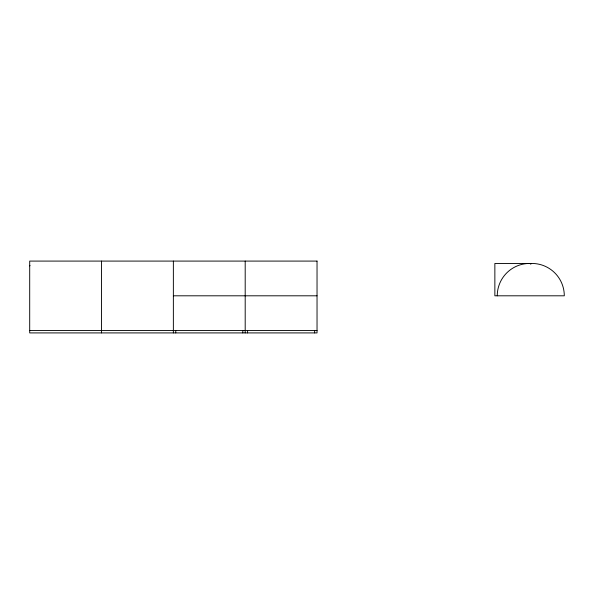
<?xml version="1.0" encoding="UTF-8"?>
<svg xmlns="http://www.w3.org/2000/svg" width="594" height="594" viewBox="0 0 594 594"><rect width="100%" height="100%" fill="white"/><g stroke="black" fill="none" stroke-linecap="round" stroke-linejoin="round"><path stroke-width="0.89" d="M173.366 295.805L317.033 295.805M29.7 330.524L317.033 330.524M530.776 264.323L530.776 263.476L494.861 263.476L494.861 295.805L564.3 295.805A32.343 32.343 0 0 0 530.776 263.476A32.343 32.343 0 0 0 497.252 295.805M314.634 330.524L314.634 332.915M247.594 330.524L247.594 332.915M245.196 261.085L245.196 332.915M242.805 330.524L242.805 332.915M175.757 330.524L175.757 332.915M173.366 261.085L173.366 332.915M101.529 261.085L101.529 332.915M30.012 265.54A3.861 3.861 0 0 1 29.7 265.874M317.033 261.085L29.7 261.085L29.7 332.915L317.033 332.915L317.033 261.085"/></g></svg>
